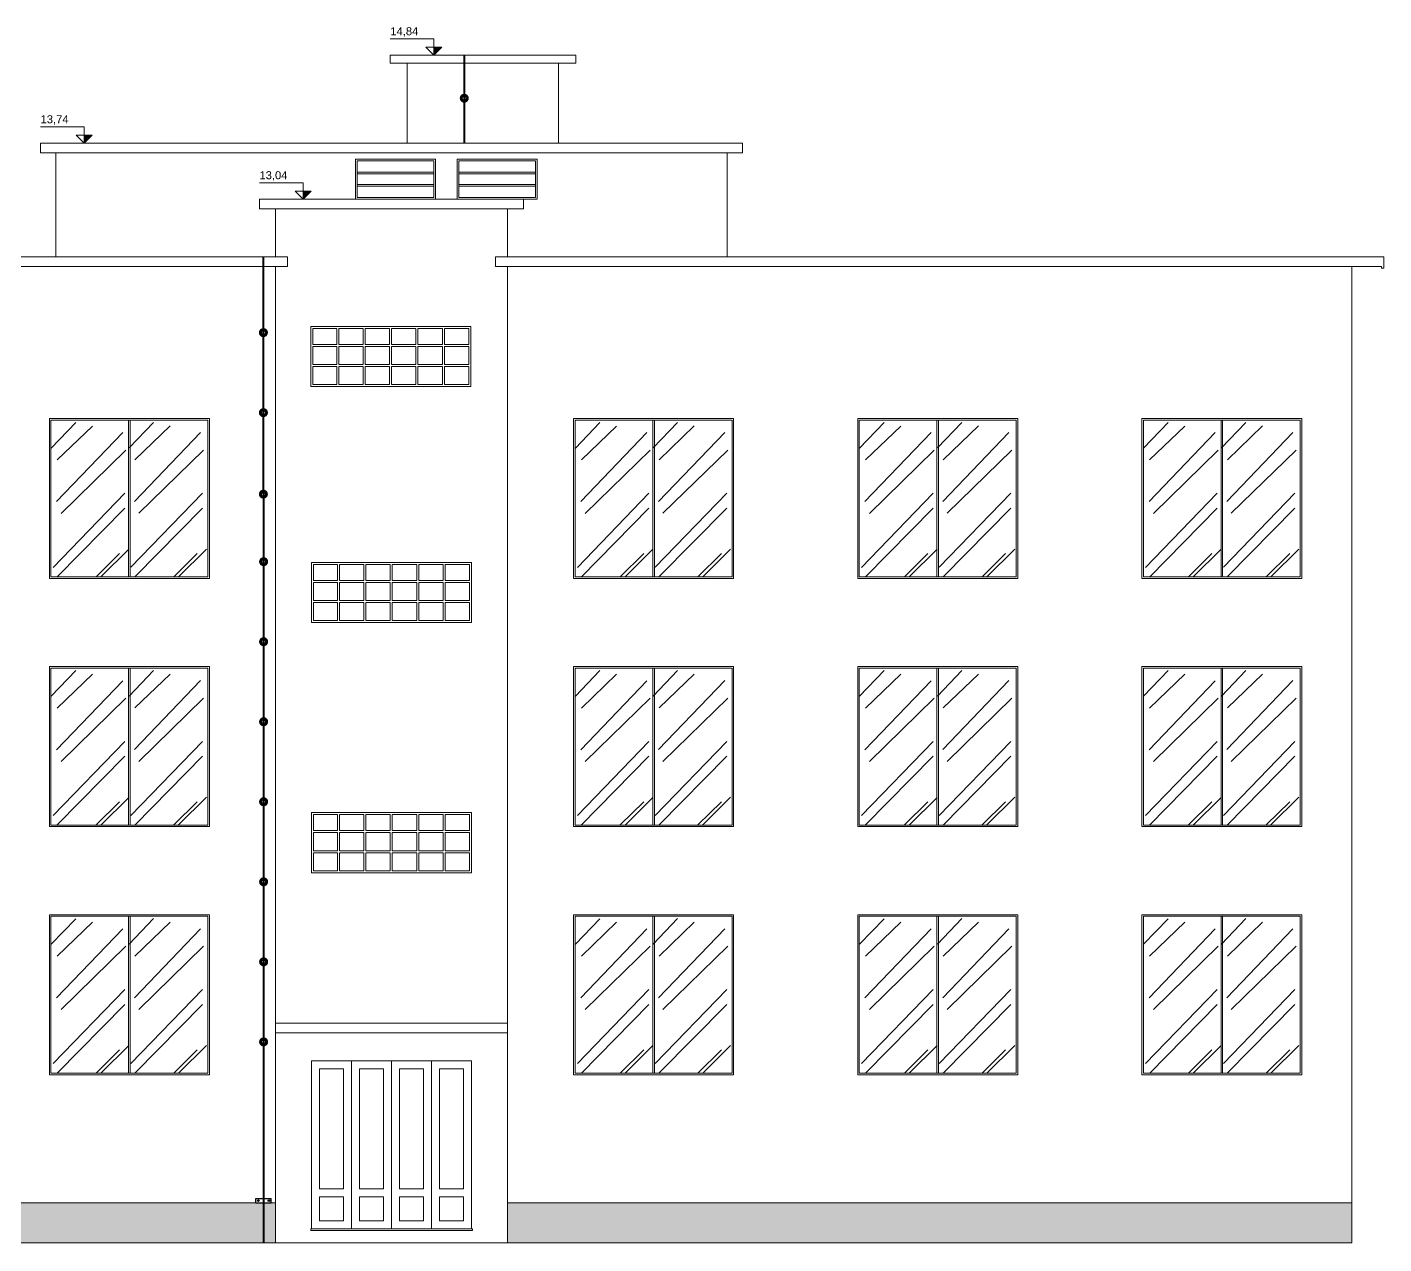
# Model space of a CAD drawing. Extents: x 0 to 11638, y -6007 to 0.
# Drawn here: x 11570.72 to 11587.67, y -5587.46 to -5572.26 of the extents above; entities that cross this region are included whole.
import ezdxf

# ---------------------------------------------------------------- set-up
doc = ezdxf.new("R2010")
doc.units = 0
doc.layers.get('0').update_dxf_attribs({"linetype": 'CONTINUOUS'})
for name, color, linetype in [('ARQ - Cotas', 1, 'CONTINUOUS'), ('ELE-BARRA CHATA ALUMÍNIO', 140, 'CONTINUOUS'), ('ELE-CONECTOR DE EMENDA', 153, 'CONTINUOUS'), ('ELE-CX. INSPEÇÃO', 40, 'CONTINUOUS')]:
    doc.layers.add(name, color=color, linetype=linetype)
doc.layers.add('ELE-FIXADOR GELCAM', color=160, linetype='CONTINUOUS', lineweight=20)
doc.styles.add('ARIAL', font='arial.ttf')

msp = doc.modelspace()

# ---------------------------------------------------------------- hatches: boundary and pattern name
at = {"lineweight": 5}
h = msp.add_hatch(dxfattribs=at)
h.set_pattern_fill('GRAVEL', color=0, scale=0.065)
h.set_pattern_definition([(228.0127875, (8886.21192, -7591.636), (-13.208000001, -14.858999999), [0.2221189, -21.9898144]), (184.969741, (8886.06333, -7591.801106), (19.8119999922, 1.651000094), [0.3811631, -37.7351318]), (132.510447, (8885.6836, -7591.83413), (16.510000007, -18.1609999937), [0.268763, -26.6075698]), (267.273689, (8885.03971, -7592.246876), (1.6510000035, 33.0199999998), [0.3471029, -34.3631843]), (292.8336542, (8885.0232, -7592.593586), (-8.2550000007, 19.8119999997), [0.3403619, -33.695875]), (357.273689, (8885.15528, -7592.907276), (-33.0199999998, 1.6510000035), [0.3471029, -34.3631843]), (37.6942405, (8885.50199, -7592.923786), (-21.462999999, -16.5100000012), [0.4590259, -45.44352495]), (72.2553284, (8885.86521, -7592.643116), (11.5570000031, 36.321999999), [0.4333677, -42.9034168]), (121.4295656, (8885.99729, -7592.230366), (-13.2080000019, 21.4629999988), [0.34827845, -34.4796047]), (175.2363583, (8885.81568, -7591.93319), (18.161, -1.651000003), [0.3976136, -19.483059]), (222.3974378, (8885.41944, -7591.900166), (-19.8119999994, -18.1610000007), [0.51420065, -50.9059021]), (138.814075, (8886.6742, -7592.26339), (-11.556999999, 9.906000001), [0.17550295, -17.3748678]), (171.4692344, (8886.54212, -7592.147816), (21.4630000006, -3.3019999963), [0.3338933, -33.05551535]), (225, (8886.2119, -7592.0983), (-2e-16, -1.651), [0.2334861, -2.1013805]), (203.1985905, (8886.09635, -7591.90017), (8.255, 3.302), [0.12573686, -12.4479045]), (291.80141, (8885.98078, -7591.9497), (-1.651, 4.953), [0.17781765, -8.71308944]), (30.963757, (8886.04682, -7592.1148), (4.953, 3.302), [0.2888078, -9.3380938]), (161.565051, (8886.29447, -7591.9662), (3.302, -1.651), [0.20883664, -5.0120838]), (16.3895403, (8885.0232, -7591.9497), (16.51, 4.953), [0.2925572, -28.9632373]), (70.346176, (8885.30387, -7591.86715), (-6.6040000006, -18.1609999998), [0.2454393, -24.2984402]), (293.1985905, (8886.29447, -7591.636), (-3.302, 8.255), [0.2514721, -12.3221693]), (343.6104597, (8886.39353, -7591.86715), (-16.5100000003, 4.9529999988), [0.2925572, -28.9632373]), (339.443955, (8885.0232, -7592.97332), (-8.255, 3.302), [0.2821229, -13.8240273]), (294.7751406, (8885.28736, -7593.07238), (-8.25500001, 18.1609999955), [0.2363869, -23.4023357]), (66.8014095, (8886.31098, -7593.287), (3.302, 8.255), [0.2514721, -12.3221693]), (17.3540246, (8886.41004, -7593.05587), (-21.4629999996, -6.6040000014), [0.2767588, -27.3990444]), (69.443955, (8885.50199, -7593.287), (-3.302, -8.255), [0.1410614, -13.96508874]), (101.309932, (8886.21192, -7593.287), (-1.651, 6.604), [0.0841845, -8.3342967]), (165.963757, (8886.1954, -7593.20446), (4.953, -1.651), [0.3403619, -6.4668855]), (186.009006, (8885.86521, -7593.12191), (16.51, 1.6510000009), [0.31542355, -31.2268872]), (303.690068, (8886.0468, -7592.2634), (-1.651, 3.302), [0.2381105, -5.7146546]), (353.1572266, (8886.1789, -7592.461506), (28.0670000002, -3.3019999985), [0.4157119, -41.1554059]), (60.945396, (8886.59165, -7592.51104), (-6.604, -11.557), [0.16998036, -16.828105]), (90, (8886.6742, -7592.3624), (-1.651, 1.651), [0.09906, -1.55194]), (120.256437, (8885.83219, -7593.07238), (6.603999999, -11.5570000005), [0.2293635, -22.7070615]), (48.0127875, (8885.71662, -7592.87426), (13.208000001, 14.858999999), [0.4442379, -21.7676954]), (0, (8886.0138, -7592.544), (1.651, 1.651), [0.42926, -1.22174]), (325.3048465, (8886.44306, -7592.54406), (16.5100000063, -11.556999991), [0.2610462, -25.8435559]), (254.054604, (8886.65769, -7592.69265), (-1.651, -6.604), [0.2403889, -11.7790725]), (207.6459754, (8886.59165, -7592.923786), (-31.3690000012, -16.5099999978), [0.3913943, -38.7481019]), (175.4260787, (8886.24494, -7593.105396), (-21.463, 1.651), [0.41406915, -40.9928002])])
h.paths.add_polyline_path([(11573.824, -5586.948), (11563.274, -5586.948), (11563.274, -5587.448), (11573.824, -5587.448)])
h.paths.add_polyline_path([(11576.724, -5586.948), (11576.724, -5587.448), (11587.274, -5587.448), (11587.274, -5586.948)])
at = {"layer": 'ARQ - Cotas', "lineweight": 5, "ltscale": 0.001}
h = msp.add_hatch(color=256, dxfattribs=at)
h.dxf.hatch_style = 1
h.paths.add_polyline_path([(11575.804, -5572.51), (11575.804, -5572.61), (11575.904, -5572.51)])
h = msp.add_hatch(color=256, dxfattribs=at)
h.dxf.hatch_style = 1
h.paths.add_polyline_path([(11574.169, -5574.308), (11574.169, -5574.408), (11574.269, -5574.308)])
at = {"layer": 'ELE-FIXADOR GELCAM', "lineweight": 5, "ltscale": 0.001}
h = msp.add_hatch(color=0, dxfattribs=at)
h.dxf.hatch_style = 1
h.paths.add_polyline_path([(11571.434, -5573.61), (11571.434, -5573.71), (11571.534, -5573.61)])

# ---------------------------------------------------------------- linework, layer by layer
at = {"color": 0, "lineweight": 5}
for p, q in [((11575.259, -5572.71), (11575.259, -5572.61)), ((11575.259, -5572.61), (11577.579, -5572.61)), ((11577.579, -5572.61), (11577.579, -5572.71)), ((11575.469, -5572.71), (11575.259, -5572.71)), ((11577.359, -5572.71), (11575.469, -5572.71)), ((11575.469, -5572.71), (11575.469, -5573.71)), ((11577.359, -5573.71), (11577.359, -5572.71)), ((11577.579, -5572.71), (11577.359, -5572.71)), ((11570.889, -5573.83), (11570.889, -5573.71)), ((11570.889, -5573.71), (11579.659, -5573.71)), ((11579.659, -5573.83), (11570.889, -5573.83)), ((11571.079, -5573.83), (11571.079, -5575.128)), ((11579.469, -5573.88), (11579.469, -5573.83)), ((11579.659, -5573.71), (11579.659, -5573.83)), ((11574.824, -5574.408), (11574.824, -5573.908)), ((11574.824, -5573.908), (11575.824, -5573.908)), ((11574.844, -5574.388), (11574.844, -5573.928)), ((11574.844, -5573.928), (11575.804, -5573.928)), ((11575.804, -5573.928), (11575.804, -5574.388)), ((11575.824, -5573.908), (11575.824, -5574.408)), ((11576.094, -5574.408), (11576.094, -5573.908)), ((11576.094, -5573.908), (11577.094, -5573.908)), ((11576.114, -5574.388), (11576.114, -5573.928)), ((11576.114, -5573.928), (11577.074, -5573.928)), ((11577.074, -5573.928), (11577.074, -5574.388)), ((11577.094, -5573.908), (11577.094, -5574.408)), ((11579.469, -5573.88), (11579.469, -5575.128)), ((11574.844, -5574.072), (11575.804, -5574.072)), ((11574.844, -5574.092), (11575.804, -5574.092)), ((11576.114, -5574.072), (11577.074, -5574.072)), ((11576.114, -5574.092), (11577.074, -5574.092)), ((11574.844, -5574.225), (11575.804, -5574.225)), ((11574.844, -5574.245), (11575.804, -5574.245)), ((11576.114, -5574.225), (11577.074, -5574.225)), ((11576.114, -5574.245), (11577.074, -5574.245)), ((11573.624, -5574.408), (11577.094, -5574.408)), ((11573.624, -5574.408), (11573.674, -5574.408)), ((11573.624, -5574.408), (11573.624, -5574.528)), ((11573.824, -5574.528), (11573.624, -5574.528)), ((11573.824, -5575.128), (11573.824, -5574.528)), ((11573.824, -5574.528), (11576.724, -5574.528)), ((11575.824, -5574.408), (11574.824, -5574.408)), ((11575.804, -5574.388), (11574.844, -5574.388)), ((11577.074, -5574.388), (11576.114, -5574.388)), ((11576.724, -5575.128), (11576.724, -5574.528)), ((11576.724, -5574.528), (11576.924, -5574.528)), ((11576.924, -5574.408), (11576.924, -5574.528)), ((11562.874, -5575.128), (11573.974, -5575.128)), ((11573.974, -5575.248), (11573.974, -5575.128)), ((11576.574, -5575.128), (11587.674, -5575.128)), ((11576.574, -5575.248), (11576.574, -5575.128)), ((11587.674, -5575.128), (11587.674, -5575.248)), ((11563.274, -5575.248), (11573.974, -5575.248)), ((11573.824, -5587.448), (11573.824, -5575.248)), ((11573.824, -5575.248), (11573.974, -5575.248)), ((11576.574, -5575.248), (11587.274, -5575.248)), ((11576.724, -5575.248), (11576.574, -5575.248)), ((11576.724, -5587.448), (11576.724, -5575.248)), ((11587.274, -5575.248), (11587.274, -5587.448)), ((11587.644, -5575.248), (11587.274, -5575.248)), ((11587.644, -5575.268), (11587.644, -5575.248)), ((11587.674, -5575.268), (11587.644, -5575.268)), ((11587.674, -5575.248), (11587.674, -5575.268)), ((11576.264, -5575.998), (11574.264, -5575.998)), ((11576.264, -5575.998), (11574.264, -5575.998)), ((11574.264, -5575.998), (11574.264, -5576.748)), ((11574.589, -5576.023), (11574.289, -5576.023)), ((11574.289, -5576.023), (11574.289, -5576.223)), ((11574.589, -5576.223), (11574.589, -5576.023)), ((11574.919, -5576.023), (11574.614, -5576.023)), ((11574.614, -5576.223), (11574.614, -5576.023)), ((11574.919, -5576.023), (11574.919, -5576.223)), ((11575.249, -5576.023), (11574.944, -5576.023)), ((11574.944, -5576.023), (11574.944, -5576.223)), ((11575.249, -5576.223), (11575.249, -5576.023)), ((11575.579, -5576.023), (11575.274, -5576.023)), ((11575.274, -5576.223), (11575.274, -5576.023)), ((11575.579, -5576.023), (11575.579, -5576.223)), ((11575.909, -5576.023), (11575.604, -5576.023)), ((11575.604, -5576.023), (11575.604, -5576.223)), ((11575.909, -5576.223), (11575.909, -5576.023)), ((11576.239, -5576.023), (11575.934, -5576.023)), ((11575.934, -5576.223), (11575.934, -5576.023)), ((11576.239, -5576.223), (11576.239, -5576.023)), ((11576.264, -5576.748), (11576.264, -5575.998)), ((11574.289, -5576.223), (11574.589, -5576.223)), ((11574.289, -5576.248), (11574.289, -5576.473)), ((11574.289, -5576.248), (11574.589, -5576.248)), ((11574.589, -5576.473), (11574.589, -5576.248)), ((11574.614, -5576.223), (11574.919, -5576.223)), ((11574.614, -5576.473), (11574.614, -5576.248)), ((11574.614, -5576.248), (11574.919, -5576.248)), ((11574.919, -5576.248), (11574.919, -5576.473)), ((11574.944, -5576.223), (11575.249, -5576.223)), ((11574.944, -5576.248), (11574.944, -5576.473)), ((11574.944, -5576.248), (11575.249, -5576.248)), ((11575.249, -5576.473), (11575.249, -5576.248)), ((11575.274, -5576.223), (11575.579, -5576.223)), ((11575.274, -5576.473), (11575.274, -5576.248)), ((11575.274, -5576.248), (11575.579, -5576.248)), ((11575.579, -5576.248), (11575.579, -5576.473)), ((11575.604, -5576.223), (11575.909, -5576.223)), ((11575.604, -5576.248), (11575.604, -5576.473)), ((11575.604, -5576.248), (11575.909, -5576.248)), ((11575.909, -5576.473), (11575.909, -5576.248)), ((11575.934, -5576.223), (11576.239, -5576.223)), ((11575.934, -5576.473), (11575.934, -5576.248)), ((11575.934, -5576.248), (11576.239, -5576.248)), ((11576.239, -5576.473), (11576.239, -5576.248)), ((11574.589, -5576.473), (11574.289, -5576.473)), ((11574.289, -5576.498), (11574.289, -5576.723)), ((11574.589, -5576.498), (11574.289, -5576.498)), ((11574.589, -5576.723), (11574.589, -5576.498)), ((11574.919, -5576.473), (11574.614, -5576.473)), ((11574.614, -5576.723), (11574.614, -5576.498)), ((11574.919, -5576.498), (11574.614, -5576.498)), ((11574.919, -5576.498), (11574.919, -5576.723)), ((11575.249, -5576.473), (11574.944, -5576.473)), ((11574.944, -5576.498), (11574.944, -5576.723)), ((11575.249, -5576.498), (11574.944, -5576.498)), ((11575.249, -5576.723), (11575.249, -5576.498)), ((11575.579, -5576.473), (11575.274, -5576.473)), ((11575.274, -5576.723), (11575.274, -5576.498)), ((11575.274, -5576.498), (11575.579, -5576.498)), ((11575.579, -5576.498), (11575.579, -5576.723)), ((11575.909, -5576.473), (11575.604, -5576.473)), ((11575.604, -5576.498), (11575.604, -5576.723)), ((11575.604, -5576.498), (11575.909, -5576.498)), ((11575.909, -5576.723), (11575.909, -5576.498)), ((11576.239, -5576.473), (11575.934, -5576.473)), ((11575.934, -5576.723), (11575.934, -5576.498)), ((11575.934, -5576.498), (11576.239, -5576.498)), ((11576.239, -5576.723), (11576.239, -5576.498)), ((11574.264, -5576.748), (11576.264, -5576.748)), ((11574.289, -5576.723), (11574.589, -5576.723)), ((11574.614, -5576.723), (11574.919, -5576.723)), ((11574.944, -5576.723), (11575.249, -5576.723)), ((11575.579, -5576.723), (11575.274, -5576.723)), ((11575.909, -5576.723), (11575.604, -5576.723)), ((11576.239, -5576.723), (11575.934, -5576.723)), ((11572.999, -5577.148), (11570.999, -5577.148)), ((11572.999, -5577.148), (11570.999, -5577.148)), ((11570.999, -5579.148), (11570.999, -5577.148)), ((11570.999, -5577.148), (11572.999, -5577.148)), ((11572.999, -5577.148), (11570.999, -5577.148)), ((11572.999, -5577.148), (11570.999, -5577.148)), ((11572.999, -5577.148), (11570.999, -5577.148)), ((11570.999, -5577.148), (11570.999, -5579.148)), ((11572.979, -5577.168), (11571.019, -5577.168)), ((11571.019, -5577.168), (11571.019, -5579.128)), ((11571.022, -5577.517), (11571.328, -5577.198)), ((11571.097, -5577.666), (11571.536, -5577.242)), ((11571.989, -5579.128), (11571.989, -5577.168)), ((11571.994, -5577.516), (11572.299, -5577.197)), ((11572.009, -5579.128), (11572.009, -5577.168)), ((11572.068, -5577.665), (11572.507, -5577.241)), ((11572.979, -5579.128), (11572.979, -5577.168)), ((11572.999, -5577.148), (11572.999, -5579.148)), ((11572.999, -5579.148), (11572.999, -5577.148)), ((11579.549, -5577.148), (11577.549, -5577.148)), ((11579.549, -5577.148), (11577.549, -5577.148)), ((11579.549, -5577.148), (11577.549, -5577.148)), ((11577.549, -5577.148), (11577.549, -5579.148)), ((11579.529, -5577.168), (11577.569, -5577.168)), ((11577.569, -5577.168), (11577.569, -5579.128)), ((11577.572, -5577.517), (11577.878, -5577.198)), ((11577.647, -5577.666), (11578.086, -5577.242)), ((11578.544, -5577.516), (11578.849, -5577.197)), ((11578.618, -5577.665), (11579.057, -5577.241)), ((11579.529, -5579.128), (11579.529, -5577.168)), ((11579.549, -5579.148), (11579.549, -5577.148)), ((11583.099, -5577.148), (11581.099, -5577.148)), ((11583.099, -5577.148), (11581.099, -5577.148)), ((11583.099, -5577.148), (11581.099, -5577.148)), ((11581.099, -5577.148), (11581.099, -5579.148)), ((11583.079, -5577.168), (11581.119, -5577.168)), ((11581.119, -5577.168), (11581.119, -5579.128)), ((11581.122, -5577.517), (11581.428, -5577.198)), ((11581.197, -5577.666), (11581.636, -5577.242)), ((11582.094, -5577.516), (11582.399, -5577.197)), ((11582.168, -5577.665), (11582.607, -5577.241)), ((11583.079, -5579.128), (11583.079, -5577.168)), ((11583.099, -5579.148), (11583.099, -5577.148)), ((11586.649, -5577.148), (11584.649, -5577.148)), ((11586.649, -5577.148), (11584.649, -5577.148)), ((11586.649, -5577.148), (11584.649, -5577.148)), ((11584.649, -5577.148), (11584.649, -5579.148)), ((11586.629, -5577.168), (11584.669, -5577.168)), ((11584.669, -5577.168), (11584.669, -5579.128)), ((11584.672, -5577.517), (11584.978, -5577.198)), ((11584.747, -5577.666), (11585.186, -5577.242)), ((11585.644, -5577.516), (11585.949, -5577.197)), ((11585.718, -5577.665), (11586.157, -5577.241)), ((11586.629, -5579.128), (11586.629, -5577.168)), ((11586.649, -5579.148), (11586.649, -5577.148)), ((11571.089, -5578.186), (11571.916, -5577.324)), ((11572.061, -5578.185), (11572.887, -5577.323)), ((11577.639, -5578.186), (11578.466, -5577.324)), ((11578.611, -5578.185), (11579.437, -5577.323)), ((11581.189, -5578.186), (11582.016, -5577.324)), ((11582.161, -5578.185), (11582.987, -5577.323)), ((11584.739, -5578.186), (11585.566, -5577.324)), ((11585.711, -5578.185), (11586.537, -5577.323)), ((11571.145, -5578.334), (11571.955, -5577.543)), ((11572.116, -5578.333), (11572.926, -5577.542)), ((11577.695, -5578.334), (11578.505, -5577.543)), ((11578.666, -5578.333), (11579.476, -5577.542)), ((11581.245, -5578.334), (11582.055, -5577.543)), ((11582.216, -5578.333), (11583.026, -5577.542)), ((11584.795, -5578.334), (11585.605, -5577.543)), ((11585.766, -5578.333), (11586.576, -5577.542)), ((11571.047, -5579.008), (11571.941, -5578.083)), ((11572.018, -5579.007), (11572.912, -5578.082)), ((11577.597, -5579.008), (11578.491, -5578.083)), ((11578.568, -5579.007), (11579.462, -5578.082)), ((11581.147, -5579.008), (11582.041, -5578.083)), ((11582.118, -5579.007), (11583.012, -5578.082)), ((11584.697, -5579.008), (11585.591, -5578.083)), ((11585.668, -5579.007), (11586.562, -5578.082)), ((11571.098, -5579.126), (11571.941, -5578.269)), ((11572.069, -5579.124), (11572.912, -5578.268)), ((11577.648, -5579.126), (11578.491, -5578.269)), ((11578.619, -5579.124), (11579.462, -5578.268)), ((11581.198, -5579.126), (11582.041, -5578.269)), ((11582.169, -5579.124), (11583.012, -5578.268)), ((11584.748, -5579.126), (11585.591, -5578.269)), ((11585.719, -5579.124), (11586.562, -5578.268)), ((11571.642, -5579.128), (11571.99, -5578.782)), ((11572.613, -5579.127), (11572.961, -5578.781)), ((11578.192, -5579.128), (11578.54, -5578.782)), ((11579.163, -5579.127), (11579.511, -5578.781)), ((11581.742, -5579.128), (11582.09, -5578.782)), ((11582.713, -5579.127), (11583.061, -5578.781)), ((11585.292, -5579.128), (11585.64, -5578.782)), ((11586.263, -5579.127), (11586.611, -5578.781)), ((11571.582, -5579.127), (11571.876, -5578.837)), ((11572.553, -5579.126), (11572.847, -5578.836)), ((11576.274, -5578.948), (11574.274, -5578.948)), ((11576.274, -5578.948), (11574.274, -5578.948)), ((11574.274, -5578.948), (11574.274, -5579.698)), ((11576.274, -5579.698), (11576.274, -5578.948)), ((11578.132, -5579.127), (11578.426, -5578.837)), ((11579.103, -5579.126), (11579.397, -5578.836)), ((11581.682, -5579.127), (11581.976, -5578.837)), ((11582.653, -5579.126), (11582.947, -5578.836)), ((11585.232, -5579.127), (11585.526, -5578.837)), ((11586.203, -5579.126), (11586.497, -5578.836)), ((11571.019, -5579.128), (11572.979, -5579.128)), ((11574.599, -5578.973), (11574.299, -5578.973)), ((11574.299, -5578.973), (11574.299, -5579.173)), ((11574.599, -5579.173), (11574.599, -5578.973)), ((11574.929, -5578.973), (11574.624, -5578.973)), ((11574.624, -5579.173), (11574.624, -5578.973)), ((11574.929, -5578.973), (11574.929, -5579.173)), ((11575.259, -5578.973), (11574.954, -5578.973)), ((11574.954, -5578.973), (11574.954, -5579.173)), ((11575.259, -5579.173), (11575.259, -5578.973)), ((11575.589, -5578.973), (11575.284, -5578.973)), ((11575.284, -5579.173), (11575.284, -5578.973)), ((11575.589, -5578.973), (11575.589, -5579.173)), ((11575.919, -5578.973), (11575.614, -5578.973)), ((11575.614, -5578.973), (11575.614, -5579.173)), ((11575.919, -5579.173), (11575.919, -5578.973)), ((11576.249, -5578.973), (11575.944, -5578.973)), ((11575.944, -5579.173), (11575.944, -5578.973)), ((11576.249, -5579.173), (11576.249, -5578.973)), ((11577.569, -5579.128), (11579.529, -5579.128)), ((11581.119, -5579.128), (11583.079, -5579.128)), ((11584.669, -5579.128), (11586.629, -5579.128)), ((11570.999, -5579.148), (11572.999, -5579.148)), ((11570.999, -5579.148), (11572.999, -5579.148)), ((11570.999, -5579.148), (11572.999, -5579.148)), ((11570.999, -5579.148), (11572.999, -5579.148)), ((11570.999, -5579.148), (11572.999, -5579.148)), ((11574.299, -5579.173), (11574.599, -5579.173)), ((11574.299, -5579.198), (11574.299, -5579.423)), ((11574.299, -5579.198), (11574.599, -5579.198)), ((11574.599, -5579.423), (11574.599, -5579.198)), ((11574.624, -5579.173), (11574.929, -5579.173)), ((11574.624, -5579.423), (11574.624, -5579.198)), ((11574.624, -5579.198), (11574.929, -5579.198)), ((11574.929, -5579.198), (11574.929, -5579.423)), ((11574.954, -5579.173), (11575.259, -5579.173)), ((11574.954, -5579.198), (11574.954, -5579.423)), ((11574.954, -5579.198), (11575.259, -5579.198)), ((11575.259, -5579.423), (11575.259, -5579.198)), ((11575.284, -5579.173), (11575.589, -5579.173)), ((11575.284, -5579.423), (11575.284, -5579.198)), ((11575.284, -5579.198), (11575.589, -5579.198)), ((11575.589, -5579.198), (11575.589, -5579.423)), ((11575.614, -5579.173), (11575.919, -5579.173)), ((11575.614, -5579.198), (11575.614, -5579.423)), ((11575.614, -5579.198), (11575.919, -5579.198)), ((11575.919, -5579.423), (11575.919, -5579.198)), ((11575.944, -5579.173), (11576.249, -5579.173)), ((11575.944, -5579.423), (11575.944, -5579.198)), ((11575.944, -5579.198), (11576.249, -5579.198)), ((11576.249, -5579.423), (11576.249, -5579.198)), ((11577.549, -5579.148), (11579.549, -5579.148)), ((11577.549, -5579.148), (11579.549, -5579.148)), ((11577.549, -5579.148), (11579.549, -5579.148)), ((11581.099, -5579.148), (11583.099, -5579.148)), ((11581.099, -5579.148), (11583.099, -5579.148)), ((11581.099, -5579.148), (11583.099, -5579.148)), ((11584.649, -5579.148), (11586.649, -5579.148)), ((11584.649, -5579.148), (11586.649, -5579.148)), ((11584.649, -5579.148), (11586.649, -5579.148)), ((11574.599, -5579.423), (11574.299, -5579.423)), ((11574.299, -5579.448), (11574.299, -5579.673)), ((11574.599, -5579.448), (11574.299, -5579.448)), ((11574.599, -5579.673), (11574.599, -5579.448)), ((11574.929, -5579.423), (11574.624, -5579.423)), ((11574.624, -5579.673), (11574.624, -5579.448)), ((11574.929, -5579.448), (11574.624, -5579.448)), ((11574.929, -5579.448), (11574.929, -5579.673)), ((11575.259, -5579.423), (11574.954, -5579.423)), ((11574.954, -5579.448), (11574.954, -5579.673)), ((11575.259, -5579.448), (11574.954, -5579.448)), ((11575.259, -5579.673), (11575.259, -5579.448)), ((11575.589, -5579.423), (11575.284, -5579.423)), ((11575.284, -5579.673), (11575.284, -5579.448)), ((11575.284, -5579.448), (11575.589, -5579.448)), ((11575.589, -5579.448), (11575.589, -5579.673)), ((11575.919, -5579.423), (11575.614, -5579.423)), ((11575.614, -5579.448), (11575.614, -5579.673)), ((11575.614, -5579.448), (11575.919, -5579.448)), ((11575.919, -5579.673), (11575.919, -5579.448)), ((11576.249, -5579.423), (11575.944, -5579.423)), ((11575.944, -5579.673), (11575.944, -5579.448)), ((11575.944, -5579.448), (11576.249, -5579.448)), ((11576.249, -5579.673), (11576.249, -5579.448)), ((11574.274, -5579.698), (11576.274, -5579.698)), ((11574.299, -5579.673), (11574.599, -5579.673)), ((11574.624, -5579.673), (11574.929, -5579.673)), ((11574.954, -5579.673), (11575.259, -5579.673)), ((11575.589, -5579.673), (11575.284, -5579.673)), ((11575.919, -5579.673), (11575.614, -5579.673)), ((11576.249, -5579.673), (11575.944, -5579.673)), ((11572.999, -5580.248), (11570.999, -5580.248)), ((11572.999, -5580.248), (11570.999, -5580.248)), ((11570.999, -5582.248), (11570.999, -5580.248)), ((11570.999, -5580.248), (11572.999, -5580.248)), ((11572.999, -5580.248), (11570.999, -5580.248)), ((11572.999, -5580.248), (11570.999, -5580.248)), ((11572.999, -5580.248), (11570.999, -5580.248)), ((11570.999, -5580.248), (11570.999, -5582.248)), ((11572.979, -5580.268), (11571.019, -5580.268)), ((11571.019, -5580.268), (11571.019, -5582.228)), ((11571.022, -5580.617), (11571.328, -5580.298)), ((11571.989, -5582.228), (11571.989, -5580.268)), ((11571.994, -5580.616), (11572.299, -5580.297)), ((11572.009, -5582.228), (11572.009, -5580.268)), ((11572.979, -5582.228), (11572.979, -5580.268)), ((11572.999, -5580.248), (11572.999, -5582.248)), ((11572.999, -5582.248), (11572.999, -5580.248)), ((11579.549, -5580.248), (11577.549, -5580.248)), ((11579.549, -5580.248), (11577.549, -5580.248)), ((11579.549, -5580.248), (11577.549, -5580.248)), ((11577.549, -5580.248), (11577.549, -5582.248)), ((11579.549, -5580.248), (11577.549, -5580.248)), ((11579.549, -5580.248), (11577.549, -5580.248)), ((11579.549, -5580.248), (11577.549, -5580.248)), ((11577.549, -5580.248), (11577.549, -5582.248)), ((11579.529, -5580.268), (11577.569, -5580.268)), ((11577.569, -5580.268), (11577.569, -5582.228)), ((11577.572, -5580.617), (11577.878, -5580.298)), ((11578.539, -5582.228), (11578.539, -5580.268)), ((11578.544, -5580.616), (11578.849, -5580.297)), ((11578.559, -5582.228), (11578.559, -5580.268)), ((11579.529, -5582.228), (11579.529, -5580.268)), ((11579.549, -5582.248), (11579.549, -5580.248)), ((11579.549, -5582.248), (11579.549, -5580.248)), ((11583.099, -5580.248), (11581.099, -5580.248)), ((11583.099, -5580.248), (11581.099, -5580.248)), ((11581.099, -5582.248), (11581.099, -5580.248)), ((11581.099, -5580.248), (11583.099, -5580.248)), ((11583.099, -5580.248), (11581.099, -5580.248)), ((11583.099, -5580.248), (11581.099, -5580.248)), ((11583.099, -5580.248), (11581.099, -5580.248)), ((11581.099, -5580.248), (11581.099, -5582.248)), ((11583.079, -5580.268), (11581.119, -5580.268)), ((11581.119, -5580.268), (11581.119, -5582.228)), ((11581.122, -5580.617), (11581.428, -5580.298)), ((11582.089, -5582.228), (11582.089, -5580.268)), ((11582.094, -5580.616), (11582.399, -5580.297)), ((11582.109, -5582.228), (11582.109, -5580.268)), ((11583.079, -5582.228), (11583.079, -5580.268)), ((11583.099, -5580.248), (11583.099, -5582.248)), ((11583.099, -5582.248), (11583.099, -5580.248)), ((11586.649, -5580.248), (11584.649, -5580.248)), ((11586.649, -5580.248), (11584.649, -5580.248)), ((11584.649, -5582.248), (11584.649, -5580.248)), ((11584.649, -5580.248), (11586.649, -5580.248)), ((11586.649, -5580.248), (11584.649, -5580.248)), ((11586.649, -5580.248), (11584.649, -5580.248)), ((11586.649, -5580.248), (11584.649, -5580.248)), ((11584.649, -5580.248), (11584.649, -5582.248)), ((11586.629, -5580.268), (11584.669, -5580.268)), ((11584.669, -5580.268), (11584.669, -5582.228)), ((11584.672, -5580.617), (11584.978, -5580.298)), ((11585.639, -5582.228), (11585.639, -5580.268)), ((11585.644, -5580.616), (11585.949, -5580.297)), ((11585.659, -5582.228), (11585.659, -5580.268)), ((11586.629, -5582.228), (11586.629, -5580.268)), ((11586.649, -5580.248), (11586.649, -5582.248)), ((11586.649, -5582.248), (11586.649, -5580.248)), ((11571.089, -5581.286), (11571.916, -5580.424)), ((11571.097, -5580.766), (11571.536, -5580.342)), ((11572.061, -5581.285), (11572.887, -5580.423)), ((11572.068, -5580.765), (11572.507, -5580.341)), ((11577.639, -5581.286), (11578.466, -5580.424)), ((11577.647, -5580.766), (11578.086, -5580.342)), ((11578.611, -5581.285), (11579.437, -5580.423)), ((11578.618, -5580.765), (11579.057, -5580.341)), ((11581.189, -5581.286), (11582.016, -5580.424)), ((11581.197, -5580.766), (11581.636, -5580.342)), ((11582.161, -5581.285), (11582.987, -5580.423)), ((11582.168, -5580.765), (11582.607, -5580.341)), ((11584.739, -5581.286), (11585.566, -5580.424)), ((11584.747, -5580.766), (11585.186, -5580.342)), ((11585.711, -5581.285), (11586.537, -5580.423)), ((11585.718, -5580.765), (11586.157, -5580.341)), ((11571.145, -5581.434), (11571.955, -5580.643)), ((11572.116, -5581.433), (11572.926, -5580.642)), ((11577.695, -5581.434), (11578.505, -5580.643)), ((11578.666, -5581.433), (11579.476, -5580.642)), ((11581.245, -5581.434), (11582.055, -5580.643)), ((11582.216, -5581.433), (11583.026, -5580.642)), ((11584.795, -5581.434), (11585.605, -5580.643)), ((11585.766, -5581.433), (11586.576, -5580.642)), ((11571.047, -5582.108), (11571.941, -5581.183)), ((11572.018, -5582.107), (11572.912, -5581.182)), ((11577.597, -5582.108), (11578.491, -5581.183)), ((11578.568, -5582.107), (11579.462, -5581.182)), ((11581.147, -5582.108), (11582.041, -5581.183)), ((11582.118, -5582.107), (11583.012, -5581.182)), ((11584.697, -5582.108), (11585.591, -5581.183)), ((11585.668, -5582.107), (11586.562, -5581.182)), ((11571.098, -5582.226), (11571.941, -5581.369)), ((11572.069, -5582.224), (11572.912, -5581.368)), ((11577.648, -5582.226), (11578.491, -5581.369)), ((11578.619, -5582.224), (11579.462, -5581.368)), ((11581.198, -5582.226), (11582.041, -5581.369)), ((11582.169, -5582.224), (11583.012, -5581.368)), ((11584.748, -5582.226), (11585.591, -5581.369)), ((11585.719, -5582.224), (11586.562, -5581.368)), ((11571.582, -5582.227), (11571.876, -5581.937)), ((11571.642, -5582.228), (11571.99, -5581.882)), ((11572.553, -5582.226), (11572.847, -5581.936)), ((11572.613, -5582.227), (11572.961, -5581.881)), ((11578.132, -5582.227), (11578.426, -5581.937)), ((11578.192, -5582.228), (11578.54, -5581.882)), ((11579.103, -5582.226), (11579.397, -5581.936)), ((11579.163, -5582.227), (11579.511, -5581.881)), ((11581.682, -5582.227), (11581.976, -5581.937)), ((11581.742, -5582.228), (11582.09, -5581.882)), ((11582.653, -5582.226), (11582.947, -5581.936)), ((11582.713, -5582.227), (11583.061, -5581.881)), ((11585.232, -5582.227), (11585.526, -5581.937)), ((11585.292, -5582.228), (11585.64, -5581.882)), ((11586.203, -5582.226), (11586.497, -5581.936)), ((11586.263, -5582.227), (11586.611, -5581.881)), ((11576.274, -5582.073), (11574.274, -5582.073)), ((11576.274, -5582.073), (11574.274, -5582.073)), ((11574.274, -5582.073), (11574.274, -5582.823)), ((11574.599, -5582.098), (11574.299, -5582.098)), ((11574.299, -5582.098), (11574.299, -5582.298)), ((11574.599, -5582.298), (11574.599, -5582.098)), ((11574.929, -5582.098), (11574.624, -5582.098)), ((11574.624, -5582.298), (11574.624, -5582.098)), ((11574.929, -5582.098), (11574.929, -5582.298)), ((11575.259, -5582.098), (11574.954, -5582.098)), ((11574.954, -5582.098), (11574.954, -5582.298)), ((11575.259, -5582.298), (11575.259, -5582.098)), ((11575.589, -5582.098), (11575.284, -5582.098)), ((11575.284, -5582.298), (11575.284, -5582.098)), ((11575.589, -5582.098), (11575.589, -5582.298)), ((11575.919, -5582.098), (11575.614, -5582.098)), ((11575.614, -5582.098), (11575.614, -5582.298)), ((11575.919, -5582.298), (11575.919, -5582.098)), ((11576.249, -5582.098), (11575.944, -5582.098)), ((11575.944, -5582.298), (11575.944, -5582.098)), ((11576.249, -5582.298), (11576.249, -5582.098)), ((11576.274, -5582.823), (11576.274, -5582.073)), ((11570.999, -5582.248), (11572.999, -5582.248)), ((11570.999, -5582.248), (11572.999, -5582.248)), ((11570.999, -5582.248), (11572.999, -5582.248)), ((11570.999, -5582.248), (11572.999, -5582.248)), ((11570.999, -5582.248), (11572.999, -5582.248)), ((11571.019, -5582.228), (11572.979, -5582.228)), ((11574.299, -5582.298), (11574.599, -5582.298)), ((11574.299, -5582.323), (11574.299, -5582.548)), ((11574.299, -5582.323), (11574.599, -5582.323)), ((11574.599, -5582.548), (11574.599, -5582.323)), ((11574.624, -5582.298), (11574.929, -5582.298)), ((11574.624, -5582.548), (11574.624, -5582.323)), ((11574.624, -5582.323), (11574.929, -5582.323)), ((11574.929, -5582.323), (11574.929, -5582.548)), ((11574.954, -5582.298), (11575.259, -5582.298)), ((11574.954, -5582.323), (11574.954, -5582.548)), ((11574.954, -5582.323), (11575.259, -5582.323)), ((11575.259, -5582.548), (11575.259, -5582.323)), ((11575.284, -5582.298), (11575.589, -5582.298)), ((11575.284, -5582.548), (11575.284, -5582.323)), ((11575.284, -5582.323), (11575.589, -5582.323)), ((11575.589, -5582.323), (11575.589, -5582.548)), ((11575.614, -5582.298), (11575.919, -5582.298)), ((11575.614, -5582.323), (11575.614, -5582.548)), ((11575.614, -5582.323), (11575.919, -5582.323)), ((11575.919, -5582.548), (11575.919, -5582.323)), ((11575.944, -5582.298), (11576.249, -5582.298)), ((11575.944, -5582.548), (11575.944, -5582.323)), ((11575.944, -5582.323), (11576.249, -5582.323)), ((11576.249, -5582.548), (11576.249, -5582.323)), ((11577.549, -5582.248), (11579.549, -5582.248)), ((11577.549, -5582.248), (11579.549, -5582.248)), ((11577.549, -5582.248), (11579.549, -5582.248)), ((11577.549, -5582.248), (11579.549, -5582.248)), ((11577.549, -5582.248), (11579.549, -5582.248)), ((11577.549, -5582.248), (11579.549, -5582.248)), ((11577.569, -5582.228), (11579.529, -5582.228)), ((11581.099, -5582.248), (11583.099, -5582.248)), ((11581.099, -5582.248), (11583.099, -5582.248)), ((11581.099, -5582.248), (11582.199, -5582.248)), ((11582.099, -5582.248), (11581.099, -5582.248)), ((11581.099, -5582.248), (11583.099, -5582.248)), ((11581.099, -5582.248), (11583.099, -5582.248)), ((11581.099, -5582.248), (11583.099, -5582.248)), ((11581.119, -5582.228), (11583.079, -5582.228)), ((11582.199, -5582.248), (11582.099, -5582.248)), ((11584.649, -5582.248), (11586.649, -5582.248)), ((11584.649, -5582.248), (11586.649, -5582.248)), ((11584.649, -5582.248), (11586.649, -5582.248)), ((11584.649, -5582.248), (11586.649, -5582.248)), ((11584.649, -5582.248), (11586.649, -5582.248)), ((11584.669, -5582.228), (11586.629, -5582.228)), ((11574.599, -5582.548), (11574.299, -5582.548)), ((11574.299, -5582.573), (11574.299, -5582.798)), ((11574.599, -5582.573), (11574.299, -5582.573)), ((11574.599, -5582.798), (11574.599, -5582.573)), ((11574.929, -5582.548), (11574.624, -5582.548)), ((11574.624, -5582.798), (11574.624, -5582.573)), ((11574.929, -5582.573), (11574.624, -5582.573)), ((11574.929, -5582.573), (11574.929, -5582.798)), ((11575.259, -5582.548), (11574.954, -5582.548)), ((11574.954, -5582.573), (11574.954, -5582.798)), ((11575.259, -5582.573), (11574.954, -5582.573)), ((11575.259, -5582.798), (11575.259, -5582.573)), ((11575.589, -5582.548), (11575.284, -5582.548)), ((11575.284, -5582.798), (11575.284, -5582.573)), ((11575.284, -5582.573), (11575.589, -5582.573)), ((11575.589, -5582.573), (11575.589, -5582.798)), ((11575.919, -5582.548), (11575.614, -5582.548)), ((11575.614, -5582.573), (11575.614, -5582.798)), ((11575.614, -5582.573), (11575.919, -5582.573)), ((11575.919, -5582.798), (11575.919, -5582.573)), ((11576.249, -5582.548), (11575.944, -5582.548)), ((11575.944, -5582.798), (11575.944, -5582.573)), ((11575.944, -5582.573), (11576.249, -5582.573)), ((11576.249, -5582.798), (11576.249, -5582.573)), ((11574.274, -5582.823), (11576.274, -5582.823)), ((11574.299, -5582.798), (11574.599, -5582.798)), ((11574.624, -5582.798), (11574.929, -5582.798)), ((11574.954, -5582.798), (11575.259, -5582.798)), ((11575.589, -5582.798), (11575.284, -5582.798)), ((11575.919, -5582.798), (11575.614, -5582.798)), ((11576.249, -5582.798), (11575.944, -5582.798)), ((11572.999, -5583.348), (11570.999, -5583.348)), ((11570.999, -5585.348), (11570.999, -5583.348)), ((11570.999, -5583.348), (11572.999, -5583.348)), ((11572.999, -5583.348), (11570.999, -5583.348)), ((11572.999, -5583.348), (11570.999, -5583.348)), ((11572.999, -5583.348), (11570.999, -5583.348)), ((11570.999, -5583.348), (11570.999, -5585.348)), ((11572.979, -5583.368), (11571.019, -5583.368)), ((11571.019, -5583.368), (11571.019, -5585.328)), ((11571.989, -5585.328), (11571.989, -5583.368)), ((11572.009, -5585.328), (11572.009, -5583.368)), ((11572.979, -5585.328), (11572.979, -5583.368)), ((11572.999, -5583.348), (11572.999, -5585.348)), ((11572.999, -5585.348), (11572.999, -5583.348)), ((11579.549, -5583.348), (11577.549, -5583.348)), ((11579.549, -5583.348), (11577.549, -5583.348)), ((11577.549, -5583.348), (11577.549, -5585.348)), ((11579.549, -5583.348), (11577.549, -5583.348)), ((11579.549, -5583.348), (11577.549, -5583.348)), ((11579.549, -5583.348), (11577.549, -5583.348)), ((11577.549, -5583.348), (11577.549, -5585.348)), ((11579.529, -5583.368), (11577.569, -5583.368)), ((11577.569, -5583.368), (11577.569, -5585.328)), ((11578.539, -5585.328), (11578.539, -5583.368)), ((11578.559, -5585.328), (11578.559, -5583.368)), ((11579.529, -5585.328), (11579.529, -5583.368)), ((11579.549, -5585.348), (11579.549, -5583.348)), ((11579.549, -5585.348), (11579.549, -5583.348)), ((11583.099, -5583.348), (11581.099, -5583.348)), ((11581.099, -5585.348), (11581.099, -5583.348)), ((11581.099, -5583.348), (11583.099, -5583.348)), ((11583.099, -5583.348), (11581.099, -5583.348)), ((11583.099, -5583.348), (11581.099, -5583.348)), ((11583.099, -5583.348), (11581.099, -5583.348)), ((11581.099, -5583.348), (11581.099, -5585.348)), ((11583.079, -5583.368), (11581.119, -5583.368)), ((11581.119, -5583.368), (11581.119, -5585.328)), ((11582.089, -5585.328), (11582.089, -5583.368)), ((11582.109, -5585.328), (11582.109, -5583.368)), ((11583.079, -5585.328), (11583.079, -5583.368)), ((11583.099, -5583.348), (11583.099, -5585.348)), ((11583.099, -5585.348), (11583.099, -5583.348)), ((11586.649, -5583.348), (11584.649, -5583.348)), ((11584.649, -5585.348), (11584.649, -5583.348)), ((11584.649, -5583.348), (11586.649, -5583.348)), ((11586.649, -5583.348), (11584.649, -5583.348)), ((11586.649, -5583.348), (11584.649, -5583.348)), ((11586.649, -5583.348), (11584.649, -5583.348)), ((11584.649, -5583.348), (11584.649, -5585.348)), ((11586.629, -5583.368), (11584.669, -5583.368)), ((11584.669, -5583.368), (11584.669, -5585.328)), ((11585.639, -5585.328), (11585.639, -5583.368)), ((11585.659, -5585.328), (11585.659, -5583.368)), ((11586.629, -5585.328), (11586.629, -5583.368)), ((11586.649, -5583.348), (11586.649, -5585.348)), ((11586.649, -5585.348), (11586.649, -5583.348)), ((11571.022, -5583.717), (11571.328, -5583.398)), ((11571.089, -5584.386), (11571.916, -5583.524)), ((11571.097, -5583.866), (11571.536, -5583.442)), ((11571.994, -5583.716), (11572.299, -5583.397)), ((11572.061, -5584.385), (11572.887, -5583.523)), ((11572.068, -5583.865), (11572.507, -5583.441)), ((11577.572, -5583.717), (11577.878, -5583.398)), ((11577.639, -5584.386), (11578.466, -5583.524)), ((11577.647, -5583.866), (11578.086, -5583.442)), ((11578.544, -5583.716), (11578.849, -5583.397)), ((11578.611, -5584.385), (11579.437, -5583.523)), ((11578.618, -5583.865), (11579.057, -5583.441)), ((11581.122, -5583.717), (11581.428, -5583.398)), ((11581.189, -5584.386), (11582.016, -5583.524)), ((11581.197, -5583.866), (11581.636, -5583.442)), ((11582.094, -5583.716), (11582.399, -5583.397)), ((11582.161, -5584.385), (11582.987, -5583.523)), ((11582.168, -5583.865), (11582.607, -5583.441)), ((11584.672, -5583.717), (11584.978, -5583.398)), ((11584.739, -5584.386), (11585.566, -5583.524)), ((11584.747, -5583.866), (11585.186, -5583.442)), ((11585.644, -5583.716), (11585.949, -5583.397)), ((11585.711, -5584.385), (11586.537, -5583.523)), ((11585.718, -5583.865), (11586.157, -5583.441)), ((11571.145, -5584.534), (11571.955, -5583.743)), ((11572.116, -5584.533), (11572.926, -5583.742)), ((11577.695, -5584.534), (11578.505, -5583.743)), ((11578.666, -5584.533), (11579.476, -5583.742)), ((11581.245, -5584.534), (11582.055, -5583.743)), ((11582.216, -5584.533), (11583.026, -5583.742)), ((11584.795, -5584.534), (11585.605, -5583.743)), ((11585.766, -5584.533), (11586.576, -5583.742)), ((11571.047, -5585.208), (11571.941, -5584.283)), ((11572.018, -5585.207), (11572.912, -5584.282)), ((11577.597, -5585.208), (11578.491, -5584.283)), ((11578.568, -5585.207), (11579.462, -5584.282)), ((11581.147, -5585.208), (11582.041, -5584.283)), ((11582.118, -5585.207), (11583.012, -5584.282)), ((11584.697, -5585.208), (11585.591, -5584.283)), ((11585.668, -5585.207), (11586.562, -5584.282)), ((11571.098, -5585.326), (11571.941, -5584.469)), ((11572.069, -5585.324), (11572.912, -5584.468)), ((11577.648, -5585.326), (11578.491, -5584.469)), ((11578.619, -5585.324), (11579.462, -5584.468)), ((11581.198, -5585.326), (11582.041, -5584.469)), ((11582.169, -5585.324), (11583.012, -5584.468)), ((11584.748, -5585.326), (11585.591, -5584.469)), ((11585.719, -5585.324), (11586.562, -5584.468)), ((11576.724, -5584.703), (11573.824, -5584.703)), ((11576.724, -5584.823), (11576.724, -5584.703)), ((11573.824, -5584.823), (11576.724, -5584.823)), ((11571.582, -5585.327), (11571.876, -5585.037)), ((11571.642, -5585.328), (11571.99, -5584.982)), ((11572.553, -5585.326), (11572.847, -5585.036)), ((11572.613, -5585.327), (11572.961, -5584.981)), ((11578.132, -5585.327), (11578.426, -5585.037)), ((11578.192, -5585.328), (11578.54, -5584.982)), ((11579.103, -5585.326), (11579.397, -5585.036)), ((11579.163, -5585.327), (11579.511, -5584.981)), ((11581.682, -5585.327), (11581.976, -5585.037)), ((11581.742, -5585.328), (11582.09, -5584.982)), ((11582.653, -5585.326), (11582.947, -5585.036)), ((11582.713, -5585.327), (11583.061, -5584.981)), ((11585.232, -5585.327), (11585.526, -5585.037)), ((11585.292, -5585.328), (11585.64, -5584.982)), ((11586.203, -5585.326), (11586.497, -5585.036)), ((11586.263, -5585.327), (11586.611, -5584.981)), ((11574.274, -5587.273), (11574.274, -5585.173)), ((11574.274, -5585.173), (11576.274, -5585.173)), ((11574.774, -5587.273), (11574.774, -5585.173)), ((11575.274, -5587.273), (11575.274, -5585.173)), ((11575.774, -5587.273), (11575.774, -5585.173)), ((11576.274, -5585.173), (11576.274, -5587.273)), ((11570.999, -5585.348), (11572.999, -5585.348)), ((11570.999, -5585.348), (11572.999, -5585.348)), ((11570.999, -5585.348), (11572.999, -5585.348)), ((11570.999, -5585.348), (11572.999, -5585.348)), ((11571.019, -5585.328), (11572.979, -5585.328)), ((11574.374, -5585.273), (11574.674, -5585.273)), ((11574.374, -5585.273), (11574.374, -5586.773)), ((11574.674, -5586.773), (11574.674, -5585.273)), ((11574.874, -5585.273), (11575.174, -5585.273)), ((11574.874, -5586.773), (11574.874, -5585.273)), ((11575.174, -5586.773), (11575.174, -5585.273)), ((11575.374, -5585.273), (11575.674, -5585.273)), ((11575.374, -5586.773), (11575.374, -5585.273)), ((11575.674, -5586.773), (11575.674, -5585.273)), ((11575.874, -5585.273), (11576.174, -5585.273)), ((11575.874, -5586.773), (11575.874, -5585.273)), ((11576.174, -5585.273), (11576.174, -5586.773)), ((11577.549, -5585.348), (11579.549, -5585.348)), ((11577.549, -5585.348), (11579.549, -5585.348)), ((11577.549, -5585.348), (11579.549, -5585.348)), ((11577.549, -5585.348), (11579.549, -5585.348)), ((11577.549, -5585.348), (11579.549, -5585.348)), ((11577.569, -5585.328), (11579.529, -5585.328)), ((11581.099, -5585.348), (11583.099, -5585.348)), ((11581.099, -5585.348), (11582.199, -5585.348)), ((11582.099, -5585.348), (11581.099, -5585.348)), ((11581.099, -5585.348), (11583.099, -5585.348)), ((11581.099, -5585.348), (11583.099, -5585.348)), ((11581.099, -5585.348), (11583.099, -5585.348)), ((11581.119, -5585.328), (11583.079, -5585.328)), ((11582.199, -5585.348), (11582.099, -5585.348)), ((11584.649, -5585.348), (11586.649, -5585.348)), ((11584.649, -5585.348), (11586.649, -5585.348)), ((11584.649, -5585.348), (11586.649, -5585.348)), ((11584.649, -5585.348), (11586.649, -5585.348)), ((11584.669, -5585.328), (11586.629, -5585.328)), ((11574.374, -5586.773), (11574.674, -5586.773)), ((11574.374, -5586.873), (11574.374, -5587.173)), ((11574.674, -5586.873), (11574.374, -5586.873)), ((11574.674, -5587.173), (11574.674, -5586.873)), ((11574.874, -5586.773), (11575.174, -5586.773)), ((11575.174, -5586.873), (11574.874, -5586.873)), ((11574.874, -5586.873), (11574.874, -5587.173)), ((11575.174, -5587.173), (11575.174, -5586.873)), ((11575.374, -5586.773), (11575.674, -5586.773)), ((11575.674, -5586.873), (11575.374, -5586.873)), ((11575.374, -5586.873), (11575.374, -5587.173)), ((11575.674, -5587.173), (11575.674, -5586.873)), ((11575.874, -5586.773), (11576.174, -5586.773)), ((11575.874, -5587.173), (11575.874, -5586.873)), ((11575.874, -5586.873), (11576.174, -5586.873)), ((11576.174, -5586.873), (11576.174, -5587.173)), ((11563.274, -5586.948), (11573.824, -5586.948)), ((11576.724, -5586.948), (11587.274, -5586.948)), ((11574.674, -5587.173), (11574.374, -5587.173)), ((11575.174, -5587.173), (11574.874, -5587.173)), ((11575.674, -5587.173), (11575.374, -5587.173)), ((11576.174, -5587.173), (11575.874, -5587.173)), ((11574.264, -5587.293), (11574.264, -5587.273)), ((11574.264, -5587.273), (11574.274, -5587.273)), ((11574.274, -5587.293), (11574.264, -5587.293)), ((11575.274, -5587.273), (11574.274, -5587.273)), ((11576.274, -5587.293), (11574.274, -5587.293)), ((11576.274, -5587.273), (11575.274, -5587.273)), ((11576.284, -5587.273), (11576.274, -5587.273)), ((11576.274, -5587.293), (11576.284, -5587.293)), ((11576.284, -5587.293), (11576.284, -5587.273)), ((11563.274, -5587.448), (11587.274, -5587.448)), ((11575.274, -5587.448), (11573.824, -5587.448)), ((11575.274, -5587.448), (11576.724, -5587.448)), ((11587.274, -5587.448), (11586.649, -5587.448))]:
    msp.add_line(p, q, dxfattribs=at)
at = {"lineweight": 5}
for p, q in [((11579.549, -5577.148), (11577.549, -5577.148)), ((11579.549, -5577.148), (11577.549, -5577.148)), ((11579.549, -5577.148), (11577.549, -5577.148)), ((11577.549, -5577.148), (11577.549, -5579.148)), ((11579.549, -5579.148), (11579.549, -5577.148)), ((11583.099, -5577.148), (11581.099, -5577.148)), ((11583.099, -5577.148), (11581.099, -5577.148)), ((11581.099, -5579.148), (11581.099, -5577.148)), ((11581.099, -5577.148), (11583.099, -5577.148)), ((11583.099, -5577.148), (11583.099, -5579.148)), ((11586.649, -5577.148), (11584.649, -5577.148)), ((11586.649, -5577.148), (11584.649, -5577.148)), ((11584.649, -5579.148), (11584.649, -5577.148)), ((11584.649, -5577.148), (11586.649, -5577.148)), ((11586.649, -5577.148), (11586.649, -5579.148)), ((11577.549, -5579.148), (11579.549, -5579.148)), ((11577.549, -5579.148), (11579.549, -5579.148)), ((11577.549, -5579.148), (11579.549, -5579.148)), ((11581.099, -5579.148), (11583.099, -5579.148)), ((11581.099, -5579.148), (11583.099, -5579.148)), ((11581.099, -5579.148), (11582.199, -5579.148)), ((11582.099, -5579.148), (11581.099, -5579.148)), ((11582.199, -5579.148), (11582.099, -5579.148)), ((11584.649, -5579.148), (11586.649, -5579.148)), ((11584.649, -5579.148), (11586.649, -5579.148))]:
    msp.add_line(p, q, dxfattribs=at)
at = {"layer": 'ARQ - Cotas', "lineweight": 5, "ltscale": 0.001}
for p, q in [((11575.259, -5572.403), (11575.804, -5572.403)), ((11575.804, -5572.51), (11575.704, -5572.51)), ((11575.804, -5572.61), (11575.704, -5572.51)), ((11575.804, -5572.403), (11575.804, -5572.51)), ((11575.904, -5572.51), (11575.804, -5572.51)), ((11575.804, -5572.61), (11575.804, -5572.51)), ((11575.804, -5572.61), (11575.904, -5572.51)), ((11570.889, -5573.503), (11571.434, -5573.503)), ((11573.624, -5574.202), (11574.169, -5574.202)), ((11574.169, -5574.202), (11574.169, -5574.308)), ((11574.169, -5574.308), (11574.069, -5574.308)), ((11574.169, -5574.408), (11574.069, -5574.308)), ((11574.269, -5574.308), (11574.169, -5574.308)), ((11574.169, -5574.408), (11574.169, -5574.308)), ((11574.169, -5574.408), (11574.269, -5574.308))]:
    msp.add_line(p, q, dxfattribs=at)
at = {"layer": 'ELE-BARRA CHATA ALUMÍNIO', "const_width": 0.025}
for points in [[(11576.183, -5572.61), (11576.183, -5573.71)], [(11573.673, -5575.128), (11573.673, -5576.074)], [(11573.673, -5576.056), (11573.673, -5578.094)], [(11573.676, -5578.075), (11573.676, -5578.936)], [(11573.676, -5578.918), (11573.676, -5580.956)], [(11573.676, -5580.918), (11573.676, -5582.956)], [(11573.676, -5585.352), (11573.676, -5582.918)]]:
    msp.add_lwpolyline(points, dxfattribs=at)
at = {"layer": 'ELE-CONECTOR DE EMENDA', "color": 2, "ltscale": 10, "true_color": 0xf1eb1f}
for p, q in [((11573.58, -5586.948), (11573.58, -5586.893)), ((11573.58, -5586.893), (11573.771, -5586.893)), ((11573.771, -5586.948), (11573.771, -5586.893)), ((11573.58, -5586.948), (11573.771, -5586.948))]:
    msp.add_line(p, q, dxfattribs=at)
for centre in [(11573.61, -5586.921), (11573.742, -5586.921)]:
    msp.add_circle(centre, 0.0106, dxfattribs=at)
at = {"layer": 'ELE-CX. INSPEÇÃO', "const_width": 0.025}
msp.add_lwpolyline([(11573.676, -5587.448), (11573.676, -5585.352)], dxfattribs=at)
at = {"layer": 'ELE-FIXADOR GELCAM', "color": 0, "lineweight": 5, "ltscale": 0.001}
for p, q in [((11571.434, -5573.503), (11571.434, -5573.61)), ((11571.434, -5573.61), (11571.334, -5573.61)), ((11571.434, -5573.71), (11571.334, -5573.61)), ((11571.534, -5573.61), (11571.434, -5573.61)), ((11571.434, -5573.71), (11571.434, -5573.61)), ((11571.434, -5573.71), (11571.534, -5573.61))]:
    msp.add_line(p, q, dxfattribs=at)
at = {"layer": 'ELE-FIXADOR GELCAM', "color": 0, "lineweight": 5, "ltscale": 0.1}
for p, q in [((11578.539, -5579.128), (11578.539, -5577.168)), ((11578.559, -5579.128), (11578.559, -5577.168)), ((11582.089, -5579.128), (11582.089, -5577.168)), ((11582.109, -5579.128), (11582.109, -5577.168)), ((11585.639, -5579.128), (11585.639, -5577.168)), ((11585.659, -5579.128), (11585.659, -5577.168))]:
    msp.add_line(p, q, dxfattribs=at)
at = {"layer": 'ELE-FIXADOR GELCAM', "const_width": 0.075}
for points in [[(11576.183, -5573.165, -1), (11576.183, -5573.128, -1)], [(11576.183, -5573.165, -1), (11576.183, -5573.128, -1)], [(11573.673, -5576.094, -1), (11573.673, -5576.056, -1)], [(11573.673, -5576.094, -1), (11573.673, -5576.056, -1)], [(11573.673, -5576.094, -1), (11573.673, -5576.056, -1)], [(11573.673, -5577.094, -1), (11573.673, -5577.056, -1)], [(11573.673, -5577.094, -1), (11573.673, -5577.056, -1)], [(11573.673, -5578.112, -1), (11573.673, -5578.075, -1)], [(11573.673, -5578.112, -1), (11573.673, -5578.075, -1)], [(11573.676, -5578.956, -1), (11573.676, -5578.918, -1)], [(11573.676, -5578.956, -1), (11573.676, -5578.918, -1)], [(11573.676, -5578.956, -1), (11573.676, -5578.918, -1)], [(11573.676, -5579.956, -1), (11573.676, -5579.918, -1)], [(11573.676, -5579.956, -1), (11573.676, -5579.918, -1)], [(11573.676, -5580.956, -1), (11573.676, -5580.918, -1)], [(11573.676, -5580.956, -1), (11573.676, -5580.918, -1)], [(11573.676, -5580.956, -1), (11573.676, -5580.918, -1)], [(11573.676, -5581.956, -1), (11573.676, -5581.918, -1)], [(11573.676, -5581.956, -1), (11573.676, -5581.918, -1)], [(11573.676, -5582.956, -1), (11573.676, -5582.918, -1)], [(11573.676, -5582.956, -1), (11573.676, -5582.918, -1)], [(11573.676, -5582.956, -1), (11573.676, -5582.918, -1)], [(11573.676, -5583.956, -1), (11573.676, -5583.918, -1)], [(11573.676, -5583.956, -1), (11573.676, -5583.918, -1)], [(11573.657, -5584.937, -1), (11573.695, -5584.937, -1)], [(11573.676, -5584.956, -1), (11573.676, -5584.918, -1)]]:
    msp.add_lwpolyline(points, format="xyb", close=True, dxfattribs=at)

# ---------------------------------------------------------------- texts
at = {"layer": 'ARQ - Cotas', "lineweight": 5, "ltscale": 0.001, "char_height": 0.1, "attachment_point": 7, "line_spacing_factor": 0.970891, "style": 'ARIAL'}
for s, insert in [('14,84', (11575.259, -5572.378)), ('13,74', (11570.889, -5573.478)), ('13,04', (11573.624, -5574.177))]:
    msp.add_mtext(s, dxfattribs=dict(at, insert=insert))

doc.saveas('drawing.dxf')
